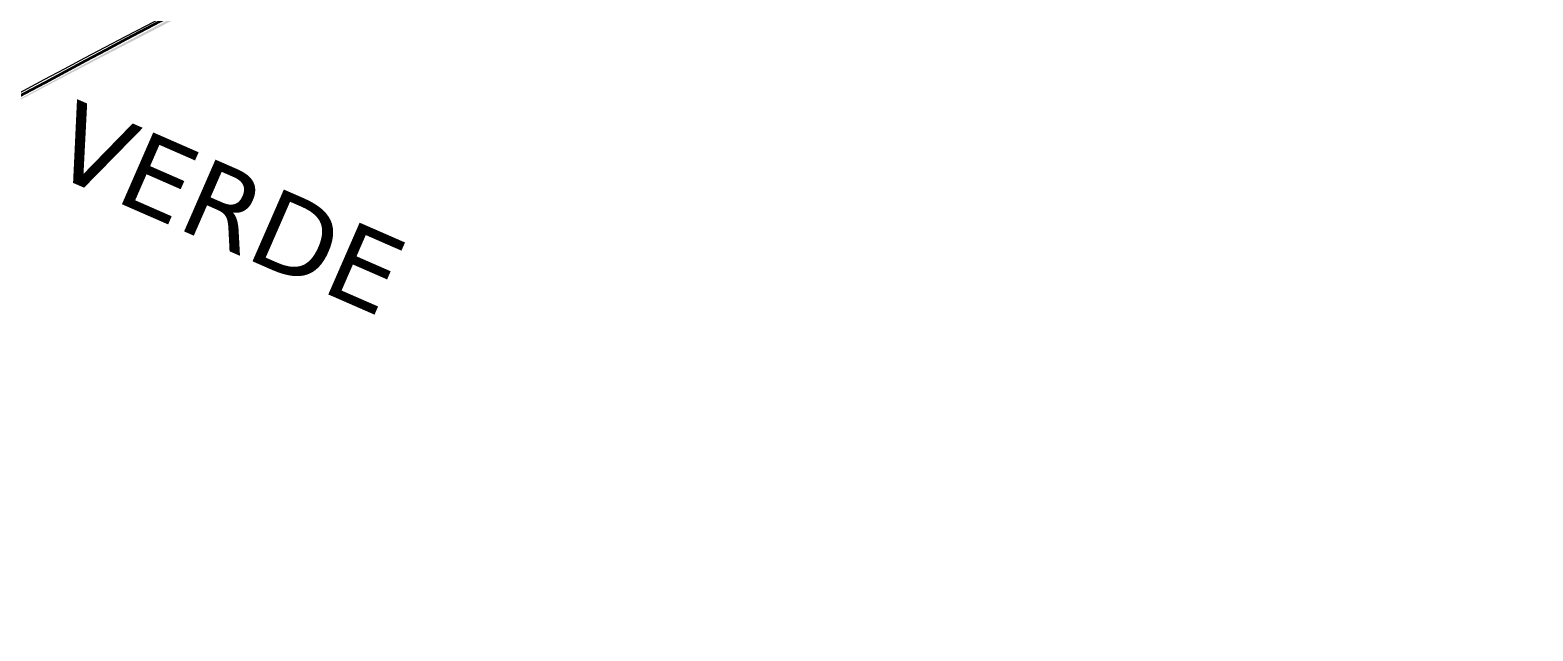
# Model space of a CAD drawing. Header units: millimetres. Extents: x 547073 to 557369, y 9424164 to 9429566.
# Drawn here: x 548979.2 to 549043.7, y 9426996.9 to 9427022.6 of the extents above; entities that cross this region are included whole.
import ezdxf

# ---------------------------------------------------------------- set-up
doc = ezdxf.new("R2010")
doc.units = ezdxf.units.MM
for name, color, linetype, lineweight in [('- Texto', 5, 'Continuous', 13), ('1 Texturas zonificacion', 255, 'Continuous', 0), ('Z - TRAZADO AREAS VERDES', 3, 'Continuous', 9)]:
    doc.layers.add(name, color=color, linetype=linetype, lineweight=lineweight)
doc.styles.add('- Txt M', font='verdana.ttf', dxfattribs={"height": 0.25})

msp = doc.modelspace()

# ---------------------------------------------------------------- hatches: boundary and pattern name
at = {"layer": '1 Texturas zonificacion'}
h = msp.add_hatch(color=256, dxfattribs=at)
h.set_gradient(color1=(233, 244, 21), color2=(234, 245, 36), one_color=1, tint=0.55, name='SPHERICAL')
h.paths.add_polyline_path([(549037.682, 9427046.882, 0.033808), (548974.463, 9427017.332, -0.028869)])

# ---------------------------------------------------------------- linework, layer by layer
at = {"lineweight": 35}
msp.add_lwpolyline([(548940.893, 9426997.03, -0.032083), (548995.696, 9427028.56), (549015.01, 9427037.566, -0.012444), (549037.713, 9427046.894), (549065.143, 9427152.373), (549067.469, 9427162.495), (549067.737, 9427162.349), (549071.918, 9427178.427), (549066.211, 9427182.574), (549062.407, 9427185.958), (549058.867, 9427189.558), (549055.376, 9427193.179), (549051.94, 9427196.844), (549048.741, 9427200.725), (549045.925, 9427204.915), (549043.231, 9427209.196), (549040.807, 9427213.664), (549031.59, 9427231.046), (549024.17, 9427242.041), (549014.473, 9427254.476)], format="xyb", dxfattribs=at)
at = {"layer": 'Z - TRAZADO AREAS VERDES', "transparency": 33554684}
msp.add_lwpolyline([(548922.728, 9427001.472), (548923.631, 9427005.163), (548932.762, 9427002.93), (548946.443, 9427058.882), (548998.638, 9427046.119, -0.418498), (548999.769, 9427044.224), (548999.22, 9427042.109), (548999.074, 9427042.147), (548995.696, 9427028.56, 0.036821), (548940.893, 9426997.03), (548922.728, 9427001.472)], format="xyb", close=True, dxfattribs=at)

# ---------------------------------------------------------------- texts
at = {"layer": '- Texto', "transparency": 33554684, "insert": (548955.534, 9427030.923), "char_height": 3.36, "width": 57.89556, "attachment_point": 1, "rotation": 336.39962, "style": '- Txt M'}
msp.add_mtext('\\pxqc;AREA VERDE', dxfattribs=at)

doc.saveas('drawing.dxf')
